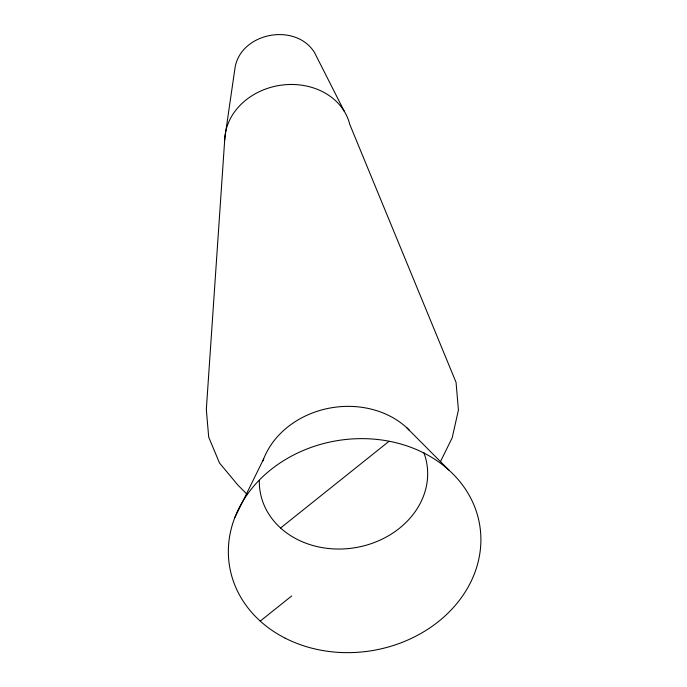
<?xml version="1.0" encoding="UTF-8"?>
<svg xmlns="http://www.w3.org/2000/svg" width="687" height="687" viewBox="0 0 687 687"><rect width="100%" height="100%" fill="white"/><g stroke="black" fill="none" stroke-linecap="round" stroke-linejoin="round"><path stroke-width="1.03" d="M234.791 517.654L263.61 459.036M440.393 461.767L452.209 437.739L458.427 410.053L456.048 382.35L349.709 124.261A63.376 53.217 -9.3 0 0 282.065 85.051A63.376 53.217 -9.3 0 0 224.743 139.95M280.579 527.994L388.919 441.389M260.244 621.091L291.709 595.938M406.421 427.4L449.006 470.191M246.959 494.211L237.994 485.202L219.496 462.986L208.693 437.147L206.323 409.443L224.847 137.812L234.722 69.919C238.629 33.036 294.792 21.546 314.363 52.272L344.307 111.346M423.802 452.527A84.501 70.95 -9.3 0 1 355.626 547.608A84.501 70.95 -9.3 0 1 259.334 480.582M262.881 461.029A84.501 70.95 -9.3 0 1 327.733 408.482A84.501 70.95 -9.3 0 1 409.546 430.406M285.174 638.163A126.76 106.425 -9.3 0 0 480.677 545.95A126.76 106.425 -9.3 0 0 298.029 452.819A126.76 106.425 -9.3 0 0 285.174 638.163"/></g></svg>
